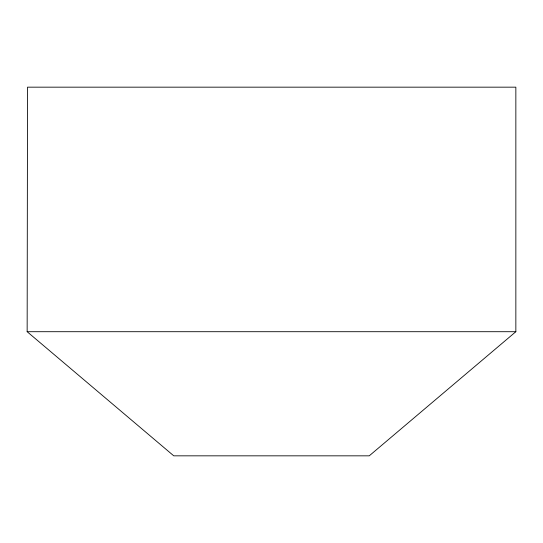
<?xml version="1.0" encoding="UTF-8"?>
<svg xmlns="http://www.w3.org/2000/svg" width="543" height="543" viewBox="0 0 543 543"><rect width="100%" height="100%" fill="white"/><g stroke="black" fill="none" stroke-linecap="round" stroke-linejoin="round"><path stroke-width="0.81" d="M27.15 331.705L27.523 87.165L515.85 87.165L515.85 331.705L369.24 455.835L173.76 455.835L27.15 331.705L515.85 331.705"/></g></svg>
